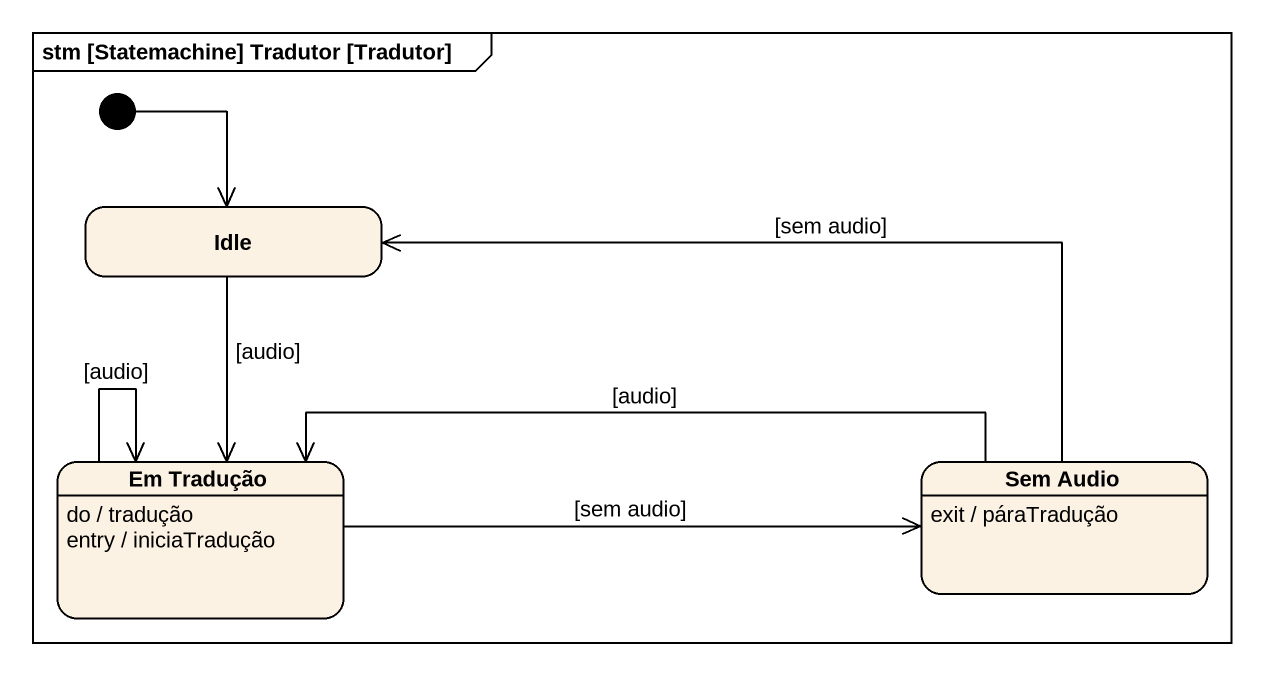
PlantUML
@startuml
mainframe stm [Statemachine] Tradutor [Tradutor]
hide empty description
state Idle
state "Em Tradução" as Em_Tradução
Em_Tradução : do / tradução
Em_Tradução : entry / iniciaTradução
state "Sem Audio" as Sem_Audio
Sem_Audio : exit / páraTradução
[*] --> Idle
Idle --> Em_Tradução : [audio]
Em_Tradução --> Em_Tradução : [audio]
Em_Tradução -right-> Sem_Audio : [sem audio]
Sem_Audio -left-> Idle : [sem audio]
Sem_Audio -left-> Em_Tradução : [audio]
@enduml
